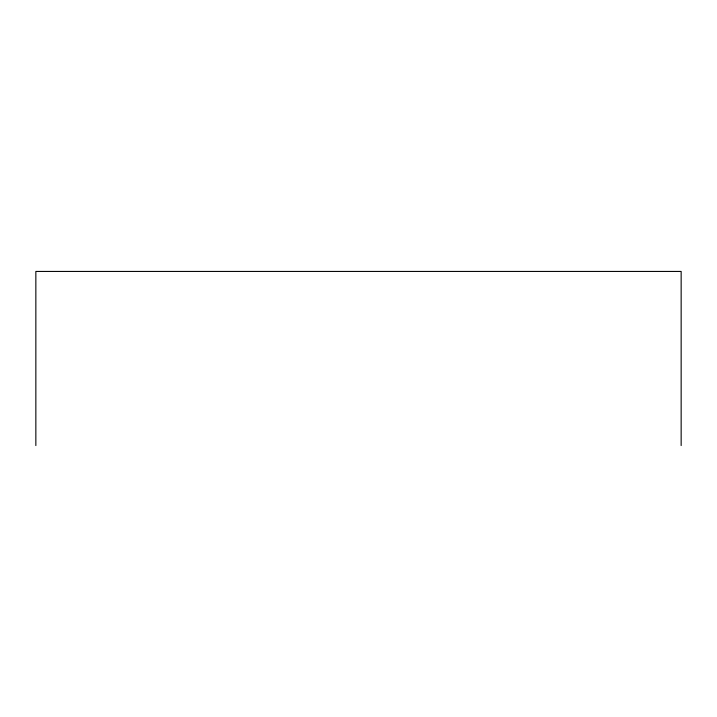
<?xml version="1.0" encoding="UTF-8"?>
<svg xmlns="http://www.w3.org/2000/svg" width="717" height="717" viewBox="0 0 717 717"><rect width="100%" height="100%" fill="white"/><g stroke="black" fill="none" stroke-linecap="round" stroke-linejoin="round"><path stroke-width="1.08" d="M681.15 445.562L681.15 271.438L35.85 271.438L35.85 445.562"/></g></svg>
